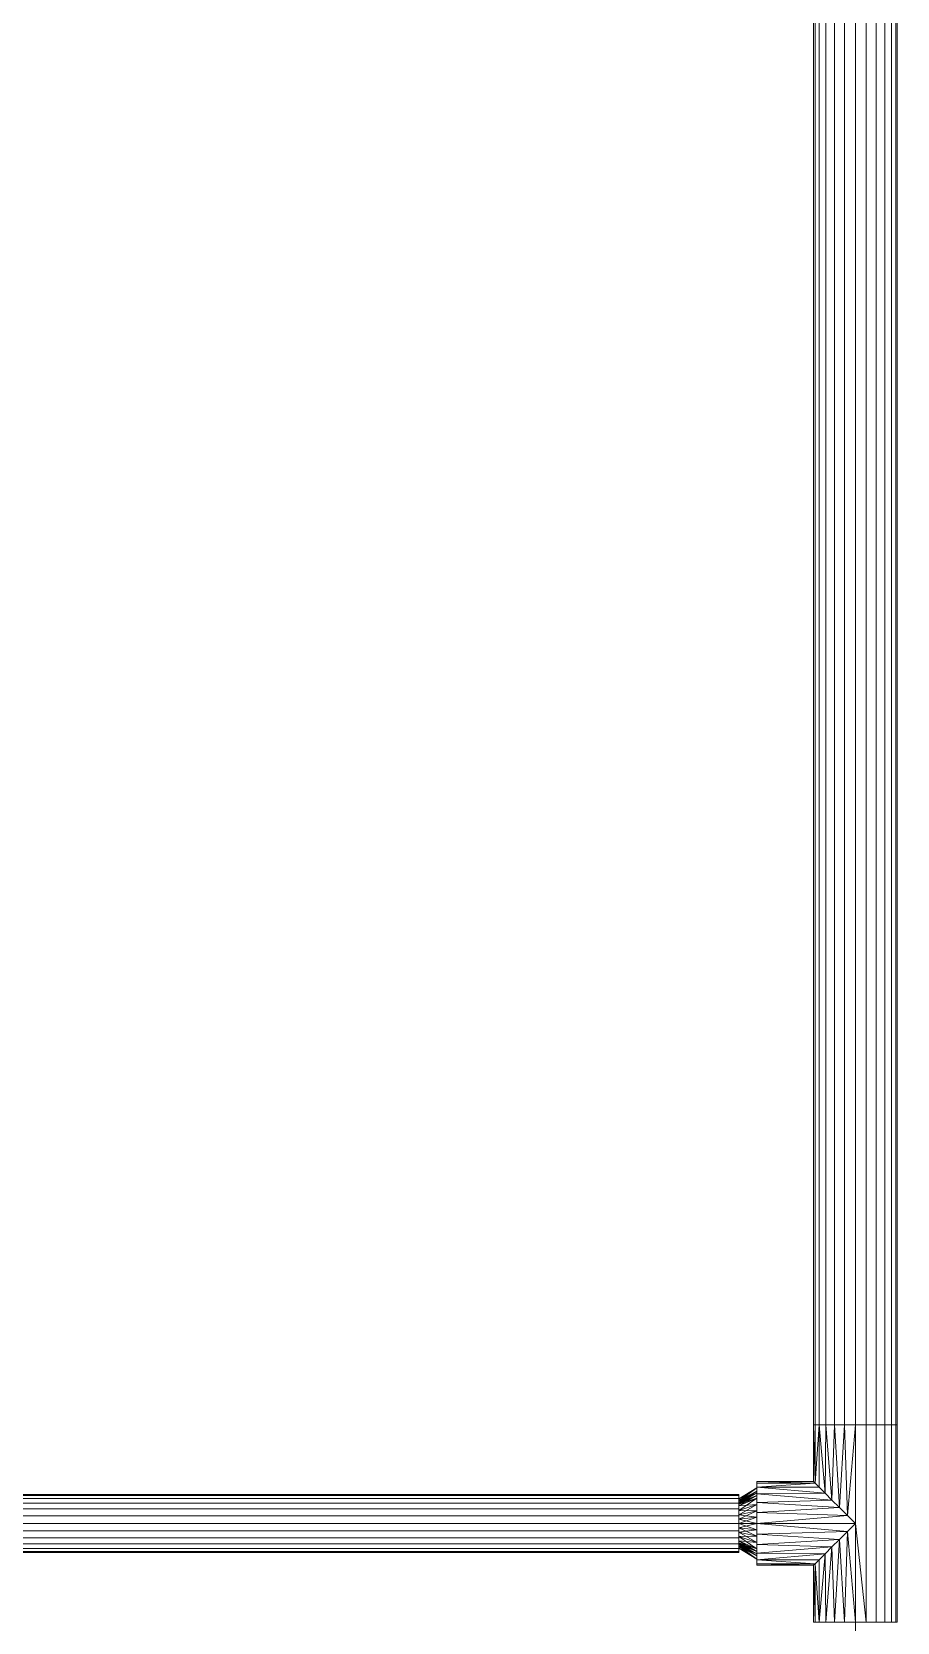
# Model space of a CAD drawing. Header units: inches. Extents: x -3326 to -59, y 8 to 1043.
# Drawn here: x -2308.36 to -2288.67, y 159.62 to 195.77 of the extents above; entities that cross this region are included whole.
import ezdxf

# ---------------------------------------------------------------- set-up
doc = ezdxf.new("R2010")
doc.units = ezdxf.units.IN
doc.header["$MEASUREMENT"] = 0
doc.layers.add('F-SPRN', color=10, linetype='Continuous', lineweight=9)
doc.layers.add('P-PIPE', color=10, linetype='Continuous', lineweight=9)

# ---------------------------------------------------------------- blocks, each defined once
blk = doc.blocks.new('Tee - Welded - Generic - Standard-1125979-05 - Fourth Level')
at = {"layer": 'P-PIPE'}
mesh = blk.add_polyface(dxfattribs=at)
corners = [(-2.244, -0.951), (-2.244, -0.918, 0.246), (-2.244, -0.823, 0.475), (-2.244, -0.672, 0.672), (-2.244, -0.475, 0.823), (-2.244, -0.246, 0.918), (-2.244, 0, 0.951), (-2.244, 0.246, 0.918), (-2.244, 0.475, 0.823), (-2.244, 0.672, 0.672), (-2.244, 0.823, 0.475), (-2.244, 0.918, 0.246), (-2.244, 0.951), (-2.244, 0.918, -0.246), (-2.244, 0.823, -0.475), (-2.244, 0.672, -0.672), (-2.244, 0.475, -0.823), (-2.244, 0.246, -0.918), (-2.244, 0, -0.951), (-2.244, -0.246, -0.918), (-2.244, -0.475, -0.823), (-2.244, -0.672, -0.672), (-2.244, -0.823, -0.475), (-2.244, -0.918, -0.246)]
mesh.append_faces([[corners[k] for k in face] for face in [(10, 0, 7, 9)]], dxfattribs={"vtx0": -1, "vtx1": -1, "vtx2": -1})
mesh.append_faces([[corners[k] for k in face] for face in [(13, 21, 0, 10)]], dxfattribs={"vtx0": -1, "vtx1": -1, "vtx2": -1, "vtx3": -1})
mesh.append_faces([[corners[k] for k in face] for face in [(13, 16, 20, 21), (5, 7, 0, 1)]], dxfattribs={"vtx0": -1, "vtx1": -1, "vtx3": -1})
mesh.append_faces([[corners[k] for k in face] for face in [(4, 5, 3)]], dxfattribs={"vtx1": -1})
mesh.append_faces([[corners[k] for k in face] for face in [(18, 19, 20), (22, 23, 0, 21), (7, 8, 9), (5, 6, 7)]], dxfattribs={"vtx2": -1})
mesh.append_faces([[corners[k] for k in face] for face in [(16, 17, 18, 20), (1, 2, 3, 5)]], dxfattribs={"vtx2": -1, "vtx3": -1})
mesh.append_faces([[corners[k] for k in face] for face in [(13, 14, 15, 16), (10, 11, 12, 13)]], dxfattribs={"vtx3": -1})
mesh = blk.add_polyface(dxfattribs=at)
corners = [(-2.244, 0.951), (-2.244, 0.918, 0.246), (-2.244, 0.823, 0.475), (-2.244, 0.672, 0.672), (-2.244, 0.475, 0.823), (-2.244, 0.246, 0.918), (-2.244, 0, 0.951), (-2.244, -0.246, 0.918), (-2.244, -0.475, 0.823), (-2.244, -0.672, 0.672), (-2.244, -0.823, 0.475), (-2.244, -0.918, 0.246), (-2.244, -0.951), (-0.951, -0.951), (-0.916, -0.916, 0.254), (-0.823, -0.823, 0.476), (-0.69, -0.69, 0.654), (-0.533, -0.533, 0.787), (-0.362, -0.362, 0.879), (-0.183, -0.183, 0.933), (0, 0, 0.951), (0.183, -0.183, 0.933), (0.362, -0.362, 0.879), (0.533, -0.533, 0.787), (0.69, -0.69, 0.654), (0.823, -0.823, 0.476), (0.916, -0.916, 0.254), (0.951, -0.951), (2.244, -0.951), (2.244, -0.918, 0.246), (2.244, -0.823, 0.475), (2.244, -0.672, 0.672), (2.244, -0.475, 0.823), (2.244, -0.246, 0.918), (2.244, 0, 0.951), (2.244, 0.246, 0.918), (2.244, 0.475, 0.823), (2.244, 0.672, 0.672), (2.244, 0.823, 0.475), (2.244, 0.918, 0.246), (2.244, 0.951)]
mesh.append_faces([[corners[k] for k in face] for face in [(13, 11, 12)]], dxfattribs={"vtx0": -1})
mesh.append_faces([[corners[k] for k in face] for face in [(27, 29, 26), (25, 30, 24), (11, 14, 10), (9, 17, 8), (16, 10, 15), (23, 32, 22), (21, 34, 20), (22, 33, 21), (33, 22, 32), (19, 7, 18), (7, 19, 6)]], dxfattribs={"vtx0": -1, "vtx1": -1})
mesh.append_faces([[corners[k] for k in face] for face in [(30, 25, 26), (24, 30, 31), (8, 17, 18), (21, 33, 34), (18, 7, 8), (20, 5, 6)]], dxfattribs={"vtx0": -1, "vtx2": -1})
mesh.append_faces([[corners[k] for k in face] for face in [(20, 34, 35, 5)]], dxfattribs={"vtx0": -1, "vtx2": -1, "vtx3": -1})
mesh.append_faces([[corners[k] for k in face] for face in [(28, 29, 27)]], dxfattribs={"vtx1": -1})
mesh.append_faces([[corners[k] for k in face] for face in [(29, 30, 26), (31, 32, 23), (23, 24, 31), (13, 14, 11), (14, 15, 10), (16, 17, 9), (9, 10, 16), (19, 20, 6)]], dxfattribs={"vtx1": -1, "vtx2": -1})
mesh.append_faces([[corners[k] for k in face] for face in [(38, 39, 1, 2), (36, 37, 3, 4), (37, 38, 2, 3), (35, 36, 4, 5)]], dxfattribs={"vtx1": -1, "vtx3": -1})
mesh.append_faces([[corners[k] for k in face] for face in [(39, 40, 0, 1)]], dxfattribs={"vtx3": -1})
mesh = blk.add_polyface(dxfattribs=at)
corners = [(-2.244, -0.951), (-2.244, -0.918, -0.246), (-2.244, -0.823, -0.475), (-2.244, -0.672, -0.672), (-2.244, -0.475, -0.823), (-2.244, -0.246, -0.918), (-2.244, 0, -0.951), (-2.244, 0.246, -0.918), (-2.244, 0.475, -0.823), (-2.244, 0.672, -0.672), (-2.244, 0.823, -0.475), (-2.244, 0.918, -0.246), (-2.244, 0.951), (2.244, 0.951), (2.244, 0.918, -0.246), (2.244, 0.823, -0.475), (2.244, 0.672, -0.672), (2.244, 0.475, -0.823), (2.244, 0.246, -0.918), (2.244, 0, -0.951), (2.244, -0.246, -0.918), (2.244, -0.475, -0.823), (2.244, -0.672, -0.672), (2.244, -0.823, -0.475), (2.244, -0.918, -0.246), (2.244, -0.951), (0.951, -0.951), (0.916, -0.916, -0.254), (0.823, -0.823, -0.476), (0.69, -0.69, -0.654), (0.533, -0.533, -0.787), (0.362, -0.362, -0.879), (0.183, -0.183, -0.933), (0, 0, -0.951), (-0.183, -0.183, -0.933), (-0.362, -0.362, -0.879), (-0.533, -0.533, -0.787), (-0.69, -0.69, -0.654), (-0.823, -0.823, -0.476), (-0.916, -0.916, -0.254), (-0.951, -0.951)]
mesh.append_faces([[corners[k] for k in face] for face in [(1, 40, 0)]], dxfattribs={"vtx0": -1})
mesh.append_faces([[corners[k] for k in face] for face in [(33, 19, 32), (6, 34, 5), (32, 20, 31), (24, 27, 23), (27, 24, 26), (36, 4, 35), (3, 37, 2), (38, 2, 37), (21, 31, 20)]], dxfattribs={"vtx0": -1, "vtx1": -1})
mesh.append_faces([[corners[k] for k in face] for face in [(35, 4, 5), (6, 33, 34), (23, 28, 29), (29, 22, 23), (21, 30, 31), (23, 27, 28), (36, 3, 4), (3, 36, 37), (39, 1, 2)]], dxfattribs={"vtx0": -1, "vtx2": -1})
mesh.append_faces([[corners[k] for k in face] for face in [(19, 20, 32), (34, 35, 5), (6, 7, 33), (21, 22, 30), (29, 30, 22), (39, 40, 1), (38, 39, 2)]], dxfattribs={"vtx1": -1, "vtx2": -1})
mesh.append_faces([[corners[k] for k in face] for face in [(18, 19, 33, 7)]], dxfattribs={"vtx1": -1, "vtx2": -1, "vtx3": -1})
mesh.append_faces([[corners[k] for k in face] for face in [(15, 16, 9, 10), (14, 15, 10, 11), (16, 17, 8, 9), (17, 18, 7, 8)]], dxfattribs={"vtx1": -1, "vtx3": -1})
mesh.append_faces([[corners[k] for k in face] for face in [(12, 13, 14, 11), (24, 25, 26)]], dxfattribs={"vtx2": -1})
mesh = blk.add_polyface(dxfattribs=at)
corners = [(2.244, -0.951), (2.244, -0.918, -0.246), (2.244, -0.823, -0.475), (2.244, -0.672, -0.672), (2.244, -0.475, -0.823), (2.244, -0.246, -0.918), (2.244, 0, -0.951), (2.244, 0.246, -0.918), (2.244, 0.475, -0.823), (2.244, 0.672, -0.672), (2.244, 0.823, -0.475), (2.244, 0.918, -0.246), (2.244, 0.951), (2.244, 0.918, 0.246), (2.244, 0.823, 0.475), (2.244, 0.672, 0.672), (2.244, 0.475, 0.823), (2.244, 0.246, 0.918), (2.244, 0, 0.951), (2.244, -0.246, 0.918), (2.244, -0.475, 0.823), (2.244, -0.672, 0.672), (2.244, -0.823, 0.475), (2.244, -0.918, 0.246)]
mesh.append_faces([[corners[k] for k in face] for face in [(21, 19, 20)]], dxfattribs={"vtx0": -1})
mesh.append_faces([[corners[k] for k in face] for face in [(19, 23, 17, 18)]], dxfattribs={"vtx0": -1, "vtx1": -1})
mesh.append_faces([[corners[k] for k in face] for face in [(4, 8, 11, 3), (0, 3, 11, 23)]], dxfattribs={"vtx0": -1, "vtx1": -1, "vtx2": -1})
mesh.append_faces([[corners[k] for k in face] for face in [(11, 14, 17, 23)]], dxfattribs={"vtx0": -1, "vtx1": -1, "vtx2": -1, "vtx3": -1})
mesh.append_faces([[corners[k] for k in face] for face in [(9, 10, 11, 8), (4, 5, 6), (12, 13, 14, 11), (15, 16, 17, 14)]], dxfattribs={"vtx2": -1})
mesh.append_faces([[corners[k] for k in face] for face in [(6, 7, 8, 4), (21, 22, 23, 19)]], dxfattribs={"vtx2": -1, "vtx3": -1})
mesh.append_faces([[corners[k] for k in face] for face in [(0, 1, 2, 3)]], dxfattribs={"vtx3": -1})
mesh = blk.add_polyface(dxfattribs=at)
corners = [(-0.951, -2.244), (-0.918, -2.244, 0.246), (-0.823, -2.244, 0.475), (-0.672, -2.244, 0.672), (-0.475, -2.244, 0.823), (-0.246, -2.244, 0.918), (0, -2.244, 0.951), (0.246, -2.244, 0.918), (0.475, -2.244, 0.823), (0.672, -2.244, 0.672), (0.823, -2.244, 0.475), (0.918, -2.244, 0.246), (0.951, -2.244), (0.951, -0.951), (0.916, -0.916, 0.254), (0.823, -0.823, 0.476), (0.69, -0.69, 0.654), (0.533, -0.533, 0.787), (0.362, -0.362, 0.879), (0.183, -0.183, 0.933), (0, 0, 0.951), (-0.183, -0.183, 0.933), (-0.362, -0.362, 0.879), (-0.533, -0.533, 0.787), (-0.69, -0.69, 0.654), (-0.823, -0.823, 0.476), (-0.916, -0.916, 0.254), (-0.951, -0.951)]
mesh.append_faces([[corners[k] for k in face] for face in [(13, 11, 12)]], dxfattribs={"vtx0": -1})
mesh.append_faces([[corners[k] for k in face] for face in [(22, 5, 21), (24, 3, 23), (8, 18, 7), (17, 9, 16)]], dxfattribs={"vtx0": -1, "vtx1": -1})
mesh.append_faces([[corners[k] for k in face] for face in [(24, 2, 3), (26, 1, 2), (22, 4, 5), (6, 20, 21), (21, 5, 6), (19, 6, 7), (16, 9, 10), (17, 8, 9), (6, 19, 20)]], dxfattribs={"vtx0": -1, "vtx2": -1})
mesh.append_faces([[corners[k] for k in face] for face in [(26, 27, 1), (3, 4, 23), (25, 26, 2), (24, 25, 2), (22, 23, 4), (10, 11, 14), (18, 19, 7), (17, 18, 8), (13, 14, 11), (15, 16, 10), (14, 15, 10)]], dxfattribs={"vtx1": -1, "vtx2": -1})
mesh.append_faces([[corners[k] for k in face] for face in [(27, 0, 1)]], dxfattribs={"vtx2": -1})
mesh = blk.add_polyface(dxfattribs=at)
corners = [(0.951, -2.244), (0.918, -2.244, -0.246), (0.823, -2.244, -0.475), (0.672, -2.244, -0.672), (0.475, -2.244, -0.823), (0.246, -2.244, -0.918), (0, -2.244, -0.951), (-0.246, -2.244, -0.918), (-0.475, -2.244, -0.823), (-0.672, -2.244, -0.672), (-0.823, -2.244, -0.475), (-0.918, -2.244, -0.246), (-0.951, -2.244), (-0.951, -0.951), (-0.916, -0.916, -0.254), (-0.823, -0.823, -0.476), (-0.69, -0.69, -0.654), (-0.533, -0.533, -0.787), (-0.362, -0.362, -0.879), (-0.183, -0.183, -0.933), (0, 0, -0.951), (0.183, -0.183, -0.933), (0.362, -0.362, -0.879), (0.533, -0.533, -0.787), (0.69, -0.69, -0.654), (0.823, -0.823, -0.476), (0.916, -0.916, -0.254), (0.951, -0.951)]
mesh.append_faces([[corners[k] for k in face] for face in [(13, 11, 12)]], dxfattribs={"vtx0": -1})
mesh.append_faces([[corners[k] for k in face] for face in [(22, 5, 21), (24, 3, 23), (8, 18, 7), (17, 9, 16)]], dxfattribs={"vtx0": -1, "vtx1": -1})
mesh.append_faces([[corners[k] for k in face] for face in [(24, 2, 3), (26, 1, 2), (22, 4, 5), (6, 20, 21), (21, 5, 6), (19, 6, 7), (16, 9, 10), (17, 8, 9), (6, 19, 20)]], dxfattribs={"vtx0": -1, "vtx2": -1})
mesh.append_faces([[corners[k] for k in face] for face in [(0, 1, 27)]], dxfattribs={"vtx1": -1})
mesh.append_faces([[corners[k] for k in face] for face in [(26, 27, 1), (3, 4, 23), (25, 26, 2), (24, 25, 2), (22, 23, 4), (10, 11, 14), (18, 19, 7), (17, 18, 8), (13, 14, 11), (15, 16, 10), (14, 15, 10)]], dxfattribs={"vtx1": -1, "vtx2": -1})
mesh = blk.add_polyface(dxfattribs=at)
corners = [(-0.951, -2.244), (-0.918, -2.244, -0.246), (-0.823, -2.244, -0.475), (-0.672, -2.244, -0.672), (-0.475, -2.244, -0.823), (-0.246, -2.244, -0.918), (0, -2.244, -0.951), (0.246, -2.244, -0.918), (0.475, -2.244, -0.823), (0.672, -2.244, -0.672), (0.823, -2.244, -0.475), (0.918, -2.244, -0.246), (0.951, -2.244), (0.918, -2.244, 0.246), (0.823, -2.244, 0.475), (0.672, -2.244, 0.672), (0.475, -2.244, 0.823), (0.246, -2.244, 0.918), (0, -2.244, 0.951), (-0.246, -2.244, 0.918), (-0.475, -2.244, 0.823), (-0.672, -2.244, 0.672), (-0.823, -2.244, 0.475), (-0.918, -2.244, 0.246)]
mesh.append_faces([[corners[k] for k in face] for face in [(6, 4, 5), (21, 19, 20)]], dxfattribs={"vtx0": -1})
mesh.append_faces([[corners[k] for k in face] for face in [(23, 6, 11, 14), (23, 14, 17, 19)]], dxfattribs={"vtx0": -1, "vtx1": -1, "vtx2": -1, "vtx3": -1})
mesh.append_faces([[corners[k] for k in face] for face in [(6, 23, 3, 4)]], dxfattribs={"vtx0": -1, "vtx1": -1, "vtx3": -1})
mesh.append_faces([[corners[k] for k in face] for face in [(3, 23, 0)]], dxfattribs={"vtx0": -1, "vtx2": -1})
mesh.append_faces([[corners[k] for k in face] for face in [(16, 17, 14, 15)]], dxfattribs={"vtx1": -1})
mesh.append_faces([[corners[k] for k in face] for face in [(12, 13, 14, 11), (17, 18, 19)]], dxfattribs={"vtx2": -1})
mesh.append_faces([[corners[k] for k in face] for face in [(9, 10, 11, 6), (21, 22, 23, 19)]], dxfattribs={"vtx2": -1, "vtx3": -1})
mesh.append_faces([[corners[k] for k in face] for face in [(6, 7, 8, 9), (0, 1, 2, 3)]], dxfattribs={"vtx3": -1})
blk = doc.blocks.new('Transition - Generic - Plumbing-CW-1022941-05 - Fourth Level')
at = {"layer": 'P-PIPE'}
mesh = blk.add_polyface(dxfattribs=at)
corners = [(0, -0.813), (0, -0.575, 0.575), (0, 0, 0.813), (0, 0.575, 0.575), (0, 0.813), (0, 0.575, -0.575), (0, 0, -0.813), (0, -0.575, -0.575)]
mesh.append_faces([[corners[k] for k in face] for face in [(5, 3, 4)]], dxfattribs={"vtx0": -1})
mesh.append_faces([[corners[k] for k in face] for face in [(0, 3, 5, 6)]], dxfattribs={"vtx0": -1, "vtx1": -1, "vtx3": -1})
mesh.append_faces([[corners[k] for k in face] for face in [(2, 3, 0, 1), (7, 0, 6)]], dxfattribs={"vtx1": -1})
mesh = blk.add_polyface(dxfattribs=at)
corners = [(0, -0.813), (0, -0.575, -0.575), (0, 0, -0.813), (0, 0.575, -0.575), (0, 0.813), (0.406, 0.562), (0.406, 0.398, -0.398), (0.406, 0, -0.562), (0.406, -0.398, -0.398), (0.406, -0.562), (0.406, 0.452, -0.266), (0, 0.694, -0.287), (0, 0.733, -0.192), (0, 0.287, -0.694), (0.406, 0.199, -0.48), (0.406, 0.099, -0.521), (0.406, -0.48, -0.199), (0, -0.694, -0.287), (0, -0.634, -0.431), (0.406, -0.199, -0.48), (0, -0.287, -0.694), (0, -0.144, -0.753), (0, 0.634, -0.431), (0.406, 0.507, -0.133), (0, 0.431, -0.634), (0.406, 0.298, -0.439), (0, 0.144, -0.753), (0, -0.733, -0.192), (0.406, -0.521, -0.099), (0.406, -0.439, -0.298), (0, -0.431, -0.634), (0.406, -0.298, -0.439), (0.406, -0.099, -0.521)]
mesh.append_faces([[corners[k] for k in face] for face in [(23, 4, 5)]], dxfattribs={"vtx0": -1})
mesh.append_faces([[corners[k] for k in face] for face in [(4, 23, 12), (14, 24, 25), (6, 22, 10), (13, 15, 26), (29, 1, 8), (16, 18, 29), (1, 29, 18), (19, 21, 32), (7, 26, 15), (2, 32, 21), (22, 6, 3), (10, 11, 23), (3, 25, 24), (15, 13, 14), (18, 16, 17), (20, 31, 30), (21, 19, 20)]], dxfattribs={"vtx0": -1, "vtx1": -1})
mesh.append_faces([[corners[k] for k in face] for face in [(14, 13, 24), (7, 2, 26), (3, 6, 25), (23, 11, 12), (2, 7, 32), (27, 16, 28), (8, 1, 30)]], dxfattribs={"vtx0": -1, "vtx2": -1})
mesh.append_faces([[corners[k] for k in face] for face in [(9, 0, 28)]], dxfattribs={"vtx1": -1})
mesh.append_faces([[corners[k] for k in face] for face in [(27, 17, 16), (19, 31, 20), (31, 8, 30), (22, 11, 10), (0, 27, 28)]], dxfattribs={"vtx1": -1, "vtx2": -1})
mesh = blk.add_polyface(dxfattribs=at)
corners = [(0, 0.813), (0, 0.575, 0.575), (0, 0, 0.813), (0, -0.575, 0.575), (0, -0.813), (0.406, -0.562), (0.406, -0.398, 0.398), (0.406, 0, 0.562), (0.406, 0.398, 0.398), (0.406, 0.562), (0.406, -0.452, 0.266), (0, -0.694, 0.287), (0, -0.733, 0.192), (0, -0.287, 0.694), (0.406, -0.199, 0.48), (0.406, -0.099, 0.521), (0.406, 0.48, 0.199), (0, 0.694, 0.287), (0, 0.634, 0.431), (0.406, 0.199, 0.48), (0, 0.287, 0.694), (0, 0.144, 0.753), (0, -0.634, 0.431), (0.406, -0.507, 0.133), (0, -0.431, 0.634), (0.406, -0.298, 0.439), (0, -0.144, 0.753), (0, 0.733, 0.192), (0.406, 0.521, 0.099), (0.406, 0.439, 0.298), (0, 0.431, 0.634), (0.406, 0.298, 0.439), (0.406, 0.099, 0.521)]
mesh.append_faces([[corners[k] for k in face] for face in [(23, 4, 5)]], dxfattribs={"vtx0": -1})
mesh.append_faces([[corners[k] for k in face] for face in [(4, 23, 12), (14, 24, 25), (6, 22, 10), (13, 15, 26), (29, 1, 8), (16, 18, 29), (1, 29, 18), (19, 21, 32), (7, 26, 15), (2, 32, 21), (22, 6, 3), (10, 11, 23), (3, 25, 24), (15, 13, 14), (18, 16, 17), (20, 31, 30), (21, 19, 20)]], dxfattribs={"vtx0": -1, "vtx1": -1})
mesh.append_faces([[corners[k] for k in face] for face in [(14, 13, 24), (7, 2, 26), (3, 6, 25), (23, 11, 12), (2, 7, 32), (27, 16, 28), (8, 1, 30)]], dxfattribs={"vtx0": -1, "vtx2": -1})
mesh.append_faces([[corners[k] for k in face] for face in [(9, 0, 28)]], dxfattribs={"vtx1": -1})
mesh.append_faces([[corners[k] for k in face] for face in [(27, 17, 16), (19, 31, 20), (31, 8, 30), (22, 11, 10), (0, 27, 28)]], dxfattribs={"vtx1": -1, "vtx2": -1})
mesh = blk.add_polyface(dxfattribs=at)
corners = [(0.406, -0.562), (0.406, -0.398, -0.398), (0.406, 0, -0.562), (0.406, 0.398, -0.398), (0.406, 0.562), (0.406, 0.398, 0.398), (0.406, 0, 0.562), (0.406, -0.398, 0.398)]
mesh.append_faces([[corners[k] for k in face] for face in [(4, 7, 1, 2)]], dxfattribs={"vtx0": -1, "vtx1": -1, "vtx3": -1})
mesh.append_faces([[corners[k] for k in face] for face in [(3, 4, 2)]], dxfattribs={"vtx1": -1})
mesh.append_faces([[corners[k] for k in face] for face in [(5, 6, 7, 4), (7, 0, 1)]], dxfattribs={"vtx2": -1})

msp = doc.modelspace()

# ---------------------------------------------------------------- linework, layer by layer
at = {"layer": 'F-SPRN', "color": 1}
for p, q in [((-2289.625, 210.121, 964), (-2289.625, 164.109, 964)), ((-2289.625, 210.121, 964), (-2289.625, 164.109, 964)), ((-2289.625, 159.621, 964), (-2289.625, 164.109, 964)), ((-2324.795, 161.865, 964), (-2292.275, 161.865, 964)), ((-2324.795, 161.865, 964), (-2292.275, 161.865, 964)), ((-2291.869, 161.865, 964), (-2292.275, 161.865, 964)), ((-2291.869, 161.865, 964), (-2289.625, 161.865, 964)), ((-2289.625, 159.621, 964), (-2289.625, 129.609, 964)), ((-2289.625, 159.621, 964), (-2289.625, 129.609, 964))]:
    msp.add_line(p, q, dxfattribs=at)

# ---------------------------------------------------------------- block references
at = {"layer": 'F-SPRN', "color": 1, "extrusion": (0, 0, -1), "rotation": 90}
msp.add_blockref('Tee - Welded - Generic - Standard-1125979-05 - Fourth Level', (2289.625, 161.865, -964), dxfattribs=at)
at = {"layer": 'F-SPRN', "color": 1, "rotation": 180}
msp.add_blockref('Transition - Generic - Plumbing-CW-1022941-05 - Fourth Level', (-2291.869, 161.865, 964), dxfattribs=at)

# ---------------------------------------------------------------- meshes
at = {"layer": 'F-SPRN', "color": 1}
mesh = msp.add_polyface(dxfattribs=at)
corners = [(-2289.625, 210.121, 964.95), (-2289.871, 210.121, 964.918), (-2290.1, 210.121, 964.823), (-2290.297, 210.121, 964.672), (-2290.448, 210.121, 964.475), (-2290.543, 210.121, 964.246), (-2290.575, 210.121, 964), (-2290.575, 164.109, 964), (-2290.543, 164.109, 964.246), (-2290.448, 164.109, 964.475), (-2290.297, 164.109, 964.672), (-2290.1, 164.109, 964.823), (-2289.871, 164.109, 964.918), (-2289.625, 164.109, 964.95)]
mesh.append_faces([[corners[k] for k in face] for face in [(8, 9, 4, 5), (3, 4, 9, 10), (11, 12, 1, 2), (2, 3, 10, 11)]], dxfattribs={"vtx1": -1, "vtx3": -1, "color": 1})
mesh.append_faces([[corners[k] for k in face] for face in [(6, 7, 8, 5)]], dxfattribs={"vtx2": -1, "color": 1})
mesh.append_faces([[corners[k] for k in face] for face in [(12, 13, 0, 1)]], dxfattribs={"vtx3": -1, "color": 1})
mesh = msp.add_polyface(dxfattribs=at)
corners = [(-2290.575, 210.121, 964), (-2290.543, 210.121, 963.754), (-2290.448, 210.121, 963.525), (-2290.297, 210.121, 963.328), (-2290.1, 210.121, 963.177), (-2289.871, 210.121, 963.082), (-2289.625, 210.121, 963.05), (-2289.625, 164.109, 963.05), (-2289.871, 164.109, 963.082), (-2290.1, 164.109, 963.177), (-2290.297, 164.109, 963.328), (-2290.448, 164.109, 963.525), (-2290.543, 164.109, 963.754), (-2290.575, 164.109, 964)]
mesh.append_faces([[corners[k] for k in face] for face in [(7, 8, 5, 6)]], dxfattribs={"vtx1": -1, "color": 1})
mesh.append_faces([[corners[k] for k in face] for face in [(8, 9, 4, 5), (3, 4, 9, 10), (11, 12, 1, 2), (2, 3, 10, 11)]], dxfattribs={"vtx1": -1, "vtx3": -1, "color": 1})
mesh.append_faces([[corners[k] for k in face] for face in [(12, 13, 0, 1)]], dxfattribs={"vtx3": -1, "color": 1})
mesh = msp.add_polyface(dxfattribs=at)
corners = [(-2288.675, 210.121, 964), (-2288.707, 210.121, 964.246), (-2288.802, 210.121, 964.475), (-2288.953, 210.121, 964.672), (-2289.15, 210.121, 964.823), (-2289.379, 210.121, 964.918), (-2289.625, 210.121, 964.95), (-2289.625, 164.109, 964.95), (-2289.379, 164.109, 964.918), (-2289.15, 164.109, 964.823), (-2288.953, 164.109, 964.672), (-2288.802, 164.109, 964.475), (-2288.707, 164.109, 964.246), (-2288.675, 164.109, 964)]
mesh.append_faces([[corners[k] for k in face] for face in [(7, 8, 5, 6)]], dxfattribs={"vtx1": -1, "color": 1})
mesh.append_faces([[corners[k] for k in face] for face in [(8, 9, 4, 5), (3, 4, 9, 10), (11, 12, 1, 2), (2, 3, 10, 11)]], dxfattribs={"vtx1": -1, "vtx3": -1, "color": 1})
mesh.append_faces([[corners[k] for k in face] for face in [(12, 13, 0, 1)]], dxfattribs={"vtx3": -1, "color": 1})
mesh = msp.add_polyface(dxfattribs=at)
corners = [(-2289.625, 210.121, 963.05), (-2289.379, 210.121, 963.082), (-2289.15, 210.121, 963.177), (-2288.953, 210.121, 963.328), (-2288.802, 210.121, 963.525), (-2288.707, 210.121, 963.754), (-2288.675, 210.121, 964), (-2288.675, 164.109, 964), (-2288.707, 164.109, 963.754), (-2288.802, 164.109, 963.525), (-2288.953, 164.109, 963.328), (-2289.15, 164.109, 963.177), (-2289.379, 164.109, 963.082), (-2289.625, 164.109, 963.05)]
mesh.append_faces([[corners[k] for k in face] for face in [(7, 8, 5, 6)]], dxfattribs={"vtx1": -1, "color": 1})
mesh.append_faces([[corners[k] for k in face] for face in [(8, 9, 4, 5), (3, 4, 9, 10), (11, 12, 1, 2), (2, 3, 10, 11)]], dxfattribs={"vtx1": -1, "vtx3": -1, "color": 1})
mesh.append_faces([[corners[k] for k in face] for face in [(12, 13, 0, 1)]], dxfattribs={"vtx3": -1, "color": 1})
mesh = msp.add_polyface(dxfattribs=at)
corners = [(-2290.575, 164.109, 964), (-2290.543, 164.109, 963.754), (-2290.448, 164.109, 963.525), (-2290.297, 164.109, 963.328), (-2290.1, 164.109, 963.177), (-2289.871, 164.109, 963.082), (-2289.625, 164.109, 963.05), (-2289.379, 164.109, 963.082), (-2289.15, 164.109, 963.177), (-2288.953, 164.109, 963.328), (-2288.802, 164.109, 963.525), (-2288.707, 164.109, 963.754), (-2288.675, 164.109, 964), (-2288.707, 164.109, 964.246), (-2288.802, 164.109, 964.475), (-2288.953, 164.109, 964.672), (-2289.15, 164.109, 964.823), (-2289.379, 164.109, 964.918), (-2289.625, 164.109, 964.95), (-2289.871, 164.109, 964.918), (-2290.1, 164.109, 964.823), (-2290.297, 164.109, 964.672), (-2290.448, 164.109, 964.475), (-2290.543, 164.109, 964.246)]
mesh.append_faces([[corners[k] for k in face] for face in [(18, 16, 17)]], dxfattribs={"vtx0": -1, "color": 1})
mesh.append_faces([[corners[k] for k in face] for face in [(16, 20, 15)]], dxfattribs={"vtx0": -1, "vtx1": -1, "color": 1})
mesh.append_faces([[corners[k] for k in face] for face in [(3, 9, 15)]], dxfattribs={"vtx0": -1, "vtx1": -1, "vtx2": -1, "color": 1})
mesh.append_faces([[corners[k] for k in face] for face in [(15, 20, 21, 3)]], dxfattribs={"vtx0": -1, "vtx2": -1, "vtx3": -1, "color": 1})
mesh.append_faces([[corners[k] for k in face] for face in [(12, 13, 11), (7, 8, 6)]], dxfattribs={"vtx1": -1, "color": 1})
mesh.append_faces([[corners[k] for k in face] for face in [(3, 4, 8, 9)]], dxfattribs={"vtx1": -1, "vtx3": -1, "color": 1})
mesh.append_faces([[corners[k] for k in face] for face in [(23, 0, 1)]], dxfattribs={"vtx2": -1, "color": 1})
mesh.append_faces([[corners[k] for k in face] for face in [(18, 19, 20, 16), (21, 22, 23, 1), (13, 14, 15, 9), (1, 2, 3, 21), (4, 5, 6, 8), (9, 10, 11, 13)]], dxfattribs={"vtx2": -1, "vtx3": -1, "color": 1})
mesh = msp.add_polyface(dxfattribs=at)
corners = [(-2324.795, 162.522, 964), (-2324.795, 162.5, 964.17), (-2324.795, 162.434, 964.329), (-2324.795, 162.33, 964.465), (-2324.795, 162.194, 964.569), (-2324.795, 162.035, 964.635), (-2324.795, 161.865, 964.657), (-2292.275, 161.865, 964.657), (-2292.275, 162.035, 964.635), (-2292.275, 162.194, 964.569), (-2292.275, 162.33, 964.465), (-2292.275, 162.434, 964.329), (-2292.275, 162.5, 964.17), (-2292.275, 162.522, 964)]
mesh.append_faces([[corners[k] for k in face] for face in [(7, 8, 5, 6)]], dxfattribs={"vtx1": -1, "color": 1})
mesh.append_faces([[corners[k] for k in face] for face in [(8, 9, 4, 5), (3, 4, 9, 10), (11, 12, 1, 2), (2, 3, 10, 11)]], dxfattribs={"vtx1": -1, "vtx3": -1, "color": 1})
mesh.append_faces([[corners[k] for k in face] for face in [(12, 13, 0, 1)]], dxfattribs={"vtx3": -1, "color": 1})
mesh = msp.add_polyface(dxfattribs=at)
corners = [(-2324.795, 161.865, 963.342), (-2324.795, 162.035, 963.365), (-2324.795, 162.194, 963.431), (-2324.795, 162.33, 963.535), (-2324.795, 162.434, 963.671), (-2324.795, 162.5, 963.83), (-2324.795, 162.522, 964), (-2292.275, 162.522, 964), (-2292.275, 162.5, 963.83), (-2292.275, 162.434, 963.671), (-2292.275, 162.33, 963.535), (-2292.275, 162.194, 963.431), (-2292.275, 162.035, 963.365), (-2292.275, 161.865, 963.342)]
mesh.append_faces([[corners[k] for k in face] for face in [(7, 8, 5, 6)]], dxfattribs={"vtx1": -1, "color": 1})
mesh.append_faces([[corners[k] for k in face] for face in [(8, 9, 4, 5), (3, 4, 9, 10), (11, 12, 1, 2), (2, 3, 10, 11)]], dxfattribs={"vtx1": -1, "vtx3": -1, "color": 1})
mesh.append_faces([[corners[k] for k in face] for face in [(12, 13, 0, 1)]], dxfattribs={"vtx3": -1, "color": 1})
mesh = msp.add_polyface(dxfattribs=at)
corners = [(-2292.275, 161.207, 964), (-2292.275, 161.23, 963.83), (-2292.275, 161.296, 963.671), (-2292.275, 161.4, 963.535), (-2292.275, 161.536, 963.431), (-2292.275, 161.695, 963.365), (-2292.275, 161.865, 963.342), (-2292.275, 162.035, 963.365), (-2292.275, 162.194, 963.431), (-2292.275, 162.33, 963.535), (-2292.275, 162.434, 963.671), (-2292.275, 162.5, 963.83), (-2292.275, 162.522, 964), (-2292.275, 162.5, 964.17), (-2292.275, 162.434, 964.329), (-2292.275, 162.33, 964.465), (-2292.275, 162.194, 964.569), (-2292.275, 162.035, 964.635), (-2292.275, 161.865, 964.657), (-2292.275, 161.695, 964.635), (-2292.275, 161.536, 964.569), (-2292.275, 161.4, 964.465), (-2292.275, 161.296, 964.329), (-2292.275, 161.23, 964.17)]
mesh.append_faces([[corners[k] for k in face] for face in [(7, 4, 5, 6), (16, 14, 15)]], dxfattribs={"vtx0": -1, "color": 1})
mesh.append_faces([[corners[k] for k in face] for face in [(8, 4, 7)]], dxfattribs={"vtx0": -1, "vtx1": -1, "color": 1})
mesh.append_faces([[corners[k] for k in face] for face in [(3, 9, 21, 0), (21, 9, 14, 16)]], dxfattribs={"vtx0": -1, "vtx1": -1, "vtx2": -1, "vtx3": -1, "color": 1})
mesh.append_faces([[corners[k] for k in face] for face in [(9, 12, 13, 14)]], dxfattribs={"vtx0": -1, "vtx3": -1, "color": 1})
mesh.append_faces([[corners[k] for k in face] for face in [(11, 12, 9, 10)]], dxfattribs={"vtx1": -1, "color": 1})
mesh.append_faces([[corners[k] for k in face] for face in [(20, 21, 16, 19)]], dxfattribs={"vtx1": -1, "vtx2": -1, "color": 1})
mesh.append_faces([[corners[k] for k in face] for face in [(3, 4, 8, 9)]], dxfattribs={"vtx1": -1, "vtx3": -1, "color": 1})
mesh.append_faces([[corners[k] for k in face] for face in [(1, 2, 3, 0), (17, 18, 19, 16)]], dxfattribs={"vtx2": -1, "color": 1})
mesh.append_faces([[corners[k] for k in face] for face in [(21, 22, 23, 0)]], dxfattribs={"vtx3": -1, "color": 1})
mesh = msp.add_polyface(dxfattribs=at)
corners = [(-2324.795, 161.865, 964.657), (-2324.795, 161.695, 964.635), (-2324.795, 161.536, 964.569), (-2324.795, 161.4, 964.465), (-2324.795, 161.296, 964.329), (-2324.795, 161.23, 964.17), (-2324.795, 161.207, 964), (-2292.275, 161.207, 964), (-2292.275, 161.23, 964.17), (-2292.275, 161.296, 964.329), (-2292.275, 161.4, 964.465), (-2292.275, 161.536, 964.569), (-2292.275, 161.695, 964.635), (-2292.275, 161.865, 964.657)]
mesh.append_faces([[corners[k] for k in face] for face in [(8, 9, 4, 5), (3, 4, 9, 10), (11, 12, 1, 2), (2, 3, 10, 11)]], dxfattribs={"vtx1": -1, "vtx3": -1, "color": 1})
mesh.append_faces([[corners[k] for k in face] for face in [(6, 7, 8, 5)]], dxfattribs={"vtx2": -1, "color": 1})
mesh.append_faces([[corners[k] for k in face] for face in [(12, 13, 0, 1)]], dxfattribs={"vtx3": -1, "color": 1})
mesh = msp.add_polyface(dxfattribs=at)
corners = [(-2324.795, 161.207, 964), (-2324.795, 161.23, 963.83), (-2324.795, 161.296, 963.671), (-2324.795, 161.4, 963.535), (-2324.795, 161.536, 963.431), (-2324.795, 161.695, 963.365), (-2324.795, 161.865, 963.342), (-2292.275, 161.865, 963.342), (-2292.275, 161.695, 963.365), (-2292.275, 161.536, 963.431), (-2292.275, 161.4, 963.535), (-2292.275, 161.296, 963.671), (-2292.275, 161.23, 963.83), (-2292.275, 161.207, 964)]
mesh.append_faces([[corners[k] for k in face] for face in [(7, 8, 5, 6)]], dxfattribs={"vtx1": -1, "color": 1})
mesh.append_faces([[corners[k] for k in face] for face in [(8, 9, 4, 5), (3, 4, 9, 10), (11, 12, 1, 2), (2, 3, 10, 11)]], dxfattribs={"vtx1": -1, "vtx3": -1, "color": 1})
mesh.append_faces([[corners[k] for k in face] for face in [(12, 13, 0, 1)]], dxfattribs={"vtx3": -1, "color": 1})

doc.saveas('drawing.dxf')
